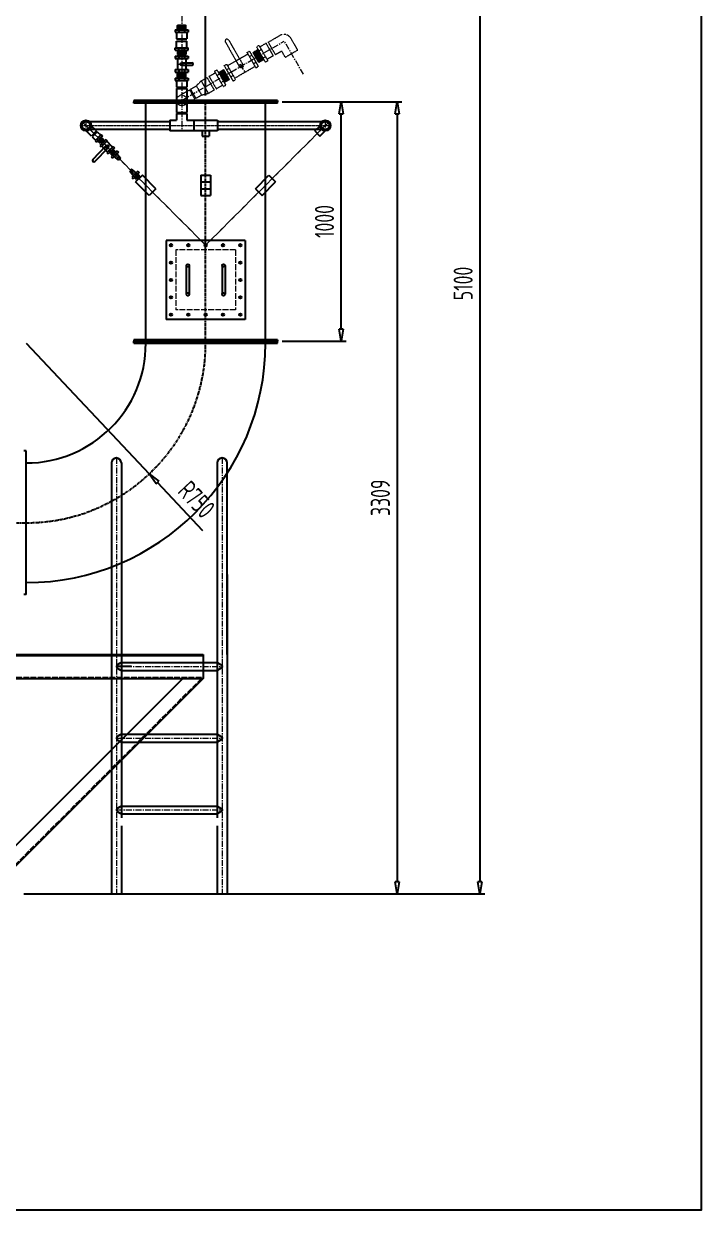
# Model space of a CAD drawing. Header units: millimetres. Extents: x -16777 to -10559, y 21952 to 33227.
# Drawn here: x -13389 to -10559, y 21952 to 26910 of the extents above; entities that cross this region are included whole.
import ezdxf

# ---------------------------------------------------------------- set-up
doc = ezdxf.new("R2010")
doc.units = ezdxf.units.MM
doc.header["$LTSCALE"] = 10
for name, pattern in [('ACAD_ISO02W100', [15, 12, -3]), ('CENTER', [2, 1.25, -0.25, 0.25, -0.25]), ('HIDDEN2', [0.1875, 0.125, -0.0625])]:
    doc.linetypes.add(name, pattern=pattern)
doc.layers.get('0').update_dxf_attribs({"linetype": 'CONTINUOUS'})
doc.layers.get('DEFPOINTS').update_dxf_attribs({"linetype": 'CONTINUOUS'})
doc.layers.add('Ivanjktp', color=3, linetype='CONTINUOUS', lineweight=25)
doc.layers.add('Ivanjktp3', color=1, linetype='CONTINUOUS', lineweight=25, plot=False)
doc.layers.add('Ivanjktp6', color=8, linetype='CENTER')
doc.layers.add('Ivanjktp8', color=5, linetype='CONTINUOUS')
doc.styles.get("Standard").update_dxf_attribs({"font": 'ISOCP.SHX', "width": 0.75})
doc.dimstyles.new('GEN-ISO', dxfattribs={"dimtxt": 5, "dimasz": 2.5, "dimexe": 1, "dimexo": 1, "dimgap": 1.5, "dimtad": 1, "dimdec": 0, "dimdsep": 46, "dimtxsty": 'Standard', "dimblk": 'OBLIQUE', "dimcen": 0, "dimclrd": 8, "dimclre": 8, "dimclrt": 3, "dimadec": 0, "dimazin": 0, "dimtp": 0.1, "dimtm": 0.1, "dimtfac": 0.71, "dimtdec": 0, "dimtmove": 0, "dimatfit": 3, "dimfxl": 1, "dimtzin": 0, "dimarcsym": 0})
doc.dimstyles.new('GEN-ISO$0', dxfattribs={"dimtxt": 4, "dimasz": 2.5, "dimexe": 1, "dimexo": 1, "dimgap": 1.5, "dimtad": 1, "dimdec": 0, "dimdsep": 46, "dimtxsty": 'Standard', "dimblk": 'OBLIQUE', "dimcen": 0, "dimclrd": 8, "dimclre": 8, "dimclrt": 3, "dimadec": 0, "dimazin": 0, "dimtp": 0.1, "dimtm": 0.1, "dimtfac": 0.71, "dimtdec": 0, "dimtmove": 0, "dimatfit": 3, "dimfxl": 1, "dimtzin": 0, "dimarcsym": 0})

# ---------------------------------------------------------------- blocks, each defined once
blk = doc.blocks.new('_ClosedBlank')
at = {"color": 0, "linetype": 'ByBlock', "lineweight": -2}
for p, q in [((-1, 0.167), (0, 0)), ((-1, 0.167), (-1, -0.167)), ((0, 0), (-1, -0.167))]:
    blk.add_line(p, q, dxfattribs=at)
blk = doc.blocks.new('*D7')
at = {"layer": 'DEFPOINTS', "color": 0, "transparency": 16777216}
for p in [(-12329.3, 26583.7, 0), (-12436.2, 23274.7, 0), (-11829.2, 23274.7)]:
    blk.add_point(p, dxfattribs=at)
at = {"layer": 'Ivanjktp', "color": 8, "lineweight": -2, "transparency": 16777216}
for p, q in [((-12309.3, 26583.7), (-11809.2, 26583.7)), ((-11829.2, 26533.7), (-11829.2, 23324.7)), ((-12416.2, 23274.7), (-11809.2, 23274.7))]:
    blk.add_line(p, q, dxfattribs=at)
at = {"layer": 'Ivanjktp', "color": 8, "lineweight": -2, "transparency": 16777216, "xscale": 50, "yscale": 50, "zscale": 50}
for p, rotation in [((-11829.2, 26583.7), 90), ((-11829.2, 23274.7), 270)]:
    blk.add_blockref('_ClosedBlank', p, dxfattribs=dict(at, rotation=rotation))
at = {"layer": 'Ivanjktp', "color": 3, "transparency": 16777216, "insert": (-11899.2, 24929.2), "char_height": 80, "attachment_point": 5, "rotation": 90}
blk.add_mtext('3309', dxfattribs=at)
blk = doc.blocks.new('*D9')
at = {"layer": 'DEFPOINTS', "color": 0, "transparency": 16777216}
for p in [(-14004.3, 28374.7, 0), (-13389.3, 23274.7, 0), (-11483.5, 23274.7)]:
    blk.add_point(p, dxfattribs=at)
at = {"layer": 'Ivanjktp', "color": 8, "lineweight": -2, "transparency": 16777216}
for p, q in [((-13984.3, 28374.7), (-11463.5, 28374.7)), ((-11483.5, 28324.7), (-11483.5, 23324.7)), ((-13369.3, 23274.7), (-11463.5, 23274.7))]:
    blk.add_line(p, q, dxfattribs=at)
at = {"layer": 'Ivanjktp', "color": 8, "lineweight": -2, "transparency": 16777216, "xscale": 50, "yscale": 50, "zscale": 50}
for p, rotation in [((-11483.5, 28374.7), 90), ((-11483.5, 23274.7), 270)]:
    blk.add_blockref('_ClosedBlank', p, dxfattribs=dict(at, rotation=rotation))
at = {"layer": 'Ivanjktp', "color": 3, "transparency": 16777216, "insert": (-11553.5, 25824.7), "char_height": 80, "attachment_point": 5, "rotation": 90}
blk.add_mtext('5100', dxfattribs=at)
blk = doc.blocks.new('*D13')
at = {"layer": 'DEFPOINTS', "color": 0, "transparency": 16777216}
for p in [(-13379.3, 25574.7, 0), (-12864.7, 25029.2, 0)]:
    blk.add_point(p, dxfattribs=at)
at = {"layer": 'Ivanjktp', "color": 8, "lineweight": -2, "transparency": 16777216}
for p, q in [((-13379.3, 25574.7), (-12864.7, 25029.2)), ((-12640.7, 24791.7), (-12830.4, 24992.8))]:
    blk.add_line(p, q, dxfattribs=at)
at = {"layer": 'Ivanjktp', "color": 8, "lineweight": -2, "transparency": 16777216, "xscale": 50, "yscale": 50, "zscale": 50, "rotation": 133.3293966683844}
blk.add_blockref('_ClosedBlank', (-12864.7, 25029.2), dxfattribs=at)
at = {"layer": 'Ivanjktp', "color": 3, "transparency": 16777216, "insert": (-12667.4, 24922.1), "char_height": 80, "attachment_point": 5, "rotation": 313.3294}
blk.add_mtext('R750', dxfattribs=at)
blk = doc.blocks.new('*D14')
at = {"layer": 'DEFPOINTS', "color": 0, "transparency": 16777216}
for p in [(-12329.3, 26583.7, 0), (-12062.8, 26583.7), (-12329.3, 25583.7, 0)]:
    blk.add_point(p, dxfattribs=at)
at = {"layer": 'Ivanjktp', "color": 8, "lineweight": -2, "transparency": 16777216}
for p, q in [((-12309.3, 26583.7), (-12042.8, 26583.7)), ((-12062.8, 25633.7), (-12062.8, 26533.7)), ((-12309.3, 25583.7), (-12042.8, 25583.7))]:
    blk.add_line(p, q, dxfattribs=at)
at = {"layer": 'Ivanjktp', "color": 8, "lineweight": -2, "transparency": 16777216, "xscale": 50, "yscale": 50, "zscale": 50}
for p, rotation in [((-12062.8, 26583.7), 90), ((-12062.8, 25583.7), 270)]:
    blk.add_blockref('_ClosedBlank', p, dxfattribs=dict(at, rotation=rotation))
at = {"layer": 'Ivanjktp', "color": 3, "transparency": 16777216, "insert": (-12132.8, 26083.7), "char_height": 80, "attachment_point": 5, "rotation": 90}
blk.add_mtext('1000', dxfattribs=at)
blk = doc.blocks.new('*D19')
at = {"layer": 'DEFPOINTS', "color": 0, "transparency": 16777216}
for p in [(-14439.3, 27109.4), (-14439.3, 26589.7, 0), (-12629.3, 26589.7, 0)]:
    blk.add_point(p, dxfattribs=at)
at = {"layer": 'Ivanjktp', "color": 8, "lineweight": -2, "transparency": 16777216}
for p, q in [((-14439.3, 26609.7), (-14439.3, 27129.4)), ((-12629.3, 26609.7), (-12629.3, 27129.4)), ((-12679.3, 27109.4), (-14389.3, 27109.4))]:
    blk.add_line(p, q, dxfattribs=at)
at = {"layer": 'Ivanjktp', "color": 8, "lineweight": -2, "transparency": 16777216, "xscale": 50, "yscale": 50, "zscale": 50, "rotation": 180}
blk.add_blockref('_ClosedBlank', (-14439.3, 27109.4), dxfattribs=at)
at = {"layer": 'Ivanjktp', "color": 8, "lineweight": -2, "transparency": 16777216, "xscale": 50, "yscale": 50, "zscale": 50}
blk.add_blockref('_ClosedBlank', (-12629.3, 27109.4), dxfattribs=at)
at = {"layer": 'Ivanjktp', "color": 3, "transparency": 16777216, "insert": (-13534.3, 27179.4), "char_height": 80, "attachment_point": 5}
blk.add_mtext('1810', dxfattribs=at)

msp = doc.modelspace()

# ---------------------------------------------------------------- linework, layer by layer
at = {"color": 54, "linetype": 'CENTER', "lineweight": 5, "ltscale": 2}
for p, q in [((-12729.3, 27624.7, 0), (-12729.3, 26462.7, 0)), ((-12729.3, 26589.7, 0), (-12300.6, 26837.2, 0)), ((-12220.6, 26698.7, 0), (-12300.6, 26837.2, 0)), ((-12746.3, 26741.2, 0), (-12712.3, 26741.2, 0)), ((-12484.8, 26740.2, 0), (-12465.8, 26707.3, 0)), ((-13129.3, 26501.7, 0), (-13129.3, 26467.7, 0)), ((-12129.3, 26501.7, 0), (-12129.3, 26467.7, 0)), ((-12128.5, 26506.7, 0), (-12127.9, 26507.4, 0)), ((-12107.3, 26485.5, 0), (-12106.7, 26486.2, 0)), ((-13030.3, 26407, 0), (-13051.5, 26385.7, 0))]:
    msp.add_line(p, q, dxfattribs=at)
at = {"color": 8}
msp.add_line((-12629.3, 26622.2), (-12629.3, 27109.4), dxfattribs=at)
at = {"color": 1}
for p, q in [((-12756.3, 26884.3, 0), (-12702.3, 26884.3, 0)), ((-12756.3, 26884.3, 0), (-12756.3, 26874.3, 0)), ((-12756.3, 26874.3, 0), (-12702.3, 26874.3, 0)), ((-12751.3, 26874.3, 0), (-12751.3, 26846.3, 0)), ((-12746.3, 26903.3, 0), (-12745.3, 26904.3, 0)), ((-12746.3, 26884.3, 0), (-12746.3, 26903.3, 0)), ((-12746.3, 26903.3, 0), (-12712.3, 26903.3, 0)), ((-12746.3, 26901.3, 0), (-12712.3, 26901.3, 0)), ((-12746.3, 26899.3, 0), (-12712.3, 26899.3, 0)), ((-12746.3, 26897.3, 0), (-12712.3, 26897.3, 0)), ((-12746.3, 26895.3, 0), (-12712.3, 26895.3, 0)), ((-12746.3, 26893.3, 0), (-12712.3, 26893.3, 0)), ((-12746.3, 26891.3, 0), (-12712.3, 26891.3, 0)), ((-12746.3, 26889.3, 0), (-12712.3, 26889.3, 0)), ((-12746.3, 26887.3, 0), (-12712.3, 26887.3, 0)), ((-12746.3, 26885.3, 0), (-12712.3, 26885.3, 0)), ((-12745.3, 26904.3, 0), (-12713.3, 26904.3, 0)), ((-12741.3, 26884.3, 0), (-12741.3, 26874.3, 0)), ((-12717.3, 26884.3, 0), (-12717.3, 26874.3, 0)), ((-12713.3, 26904.3, 0), (-12712.3, 26903.3, 0)), ((-12712.3, 26884.3, 0), (-12712.3, 26903.3, 0)), ((-12707.3, 26874.3, 0), (-12707.3, 26846.3, 0)), ((-12702.3, 26884.3, 0), (-12702.3, 26874.3, 0)), ((-12751.3, 26846.3, 0), (-12707.3, 26846.3, 0)), ((-12751.3, 26809.8, 0), (-12751.3, 26837.8, 0)), ((-12751.3, 26837.8, 0), (-12707.3, 26837.8, 0)), ((-12707.3, 26809.8, 0), (-12707.3, 26837.8, 0)), ((-12756.3, 26799.8, 0), (-12756.3, 26809.8, 0)), ((-12756.3, 26809.8, 0), (-12702.3, 26809.8, 0)), ((-12756.3, 26799.8, 0), (-12702.3, 26799.8, 0)), ((-12756.3, 26774.3, 0), (-12756.3, 26764.3, 0)), ((-12756.3, 26774.3, 0), (-12702.3, 26774.3, 0)), ((-12746.3, 26799.8, 0), (-12746.3, 26780.8, 0)), ((-12746.3, 26798.8, 0), (-12712.3, 26798.8, 0)), ((-12746.3, 26796.8, 0), (-12712.3, 26796.8, 0)), ((-12746.3, 26794.8, 0), (-12712.3, 26794.8, 0)), ((-12746.3, 26792.8, 0), (-12712.3, 26792.8, 0)), ((-12746.3, 26790.8, 0), (-12712.3, 26790.8, 0)), ((-12746.3, 26788.8, 0), (-12712.3, 26788.8, 0)), ((-12746.3, 26786.8, 0), (-12712.3, 26786.8, 0)), ((-12746.3, 26784.8, 0), (-12712.3, 26784.8, 0)), ((-12746.3, 26782.8, 0), (-12712.3, 26782.8, 0)), ((-12746.3, 26780.8, 0), (-12712.3, 26780.8, 0)), ((-12746.3, 26780.8, 0), (-12745.3, 26779.8, 0)), ((-12745.3, 26779.8, 0), (-12713.3, 26779.8, 0)), ((-12741.3, 26799.8, 0), (-12741.3, 26809.8, 0)), ((-12741.3, 26774.3, 0), (-12741.3, 26764.3, 0)), ((-12717.3, 26799.8, 0), (-12717.3, 26809.8, 0)), ((-12717.3, 26774.3, 0), (-12717.3, 26764.3, 0)), ((-12713.3, 26779.8, 0), (-12712.3, 26780.8, 0)), ((-12712.3, 26799.8, 0), (-12712.3, 26780.8, 0)), ((-12702.3, 26799.8, 0), (-12702.3, 26809.8, 0)), ((-12702.3, 26774.3, 0), (-12702.3, 26764.3, 0)), ((-12756.3, 26764.3, 0), (-12702.3, 26764.3, 0)), ((-12746.3, 26764.3, 0), (-12746.3, 26718.2, 0)), ((-12729.3, 26746.2, 0), (-12686.3, 26746.2, 0)), ((-12729.3, 26736.2, 0), (-12686.3, 26736.2, 0)), ((-12712.3, 26764.3, 0), (-12712.3, 26718.2, 0)), ((-12756.3, 26718.2, 0), (-12756.3, 26708.2, 0)), ((-12756.3, 26718.2, 0), (-12702.3, 26718.2, 0)), ((-12756.3, 26708.2, 0), (-12702.3, 26708.2, 0)), ((-12756.3, 26682.7, 0), (-12756.3, 26672.7, 0)), ((-12756.3, 26682.7, 0), (-12702.3, 26682.7, 0)), ((-12746.3, 26701.7, 0), (-12745.3, 26702.7, 0)), ((-12746.3, 26701.7, 0), (-12712.3, 26701.7, 0)), ((-12746.3, 26682.7, 0), (-12746.3, 26701.7, 0)), ((-12746.3, 26699.7, 0), (-12712.3, 26699.7, 0)), ((-12746.3, 26697.7, 0), (-12712.3, 26697.7, 0)), ((-12746.3, 26695.7, 0), (-12712.3, 26695.7, 0)), ((-12746.3, 26693.7, 0), (-12712.3, 26693.7, 0)), ((-12746.3, 26691.7, 0), (-12712.3, 26691.7, 0)), ((-12746.3, 26689.7, 0), (-12712.3, 26689.7, 0)), ((-12746.3, 26687.7, 0), (-12712.3, 26687.7, 0)), ((-12746.3, 26685.7, 0), (-12712.3, 26685.7, 0)), ((-12746.3, 26683.7, 0), (-12712.3, 26683.7, 0)), ((-12745.3, 26702.7, 0), (-12713.3, 26702.7, 0)), ((-12741.3, 26718.2, 0), (-12741.3, 26708.2, 0)), ((-12741.3, 26682.7, 0), (-12741.3, 26672.7, 0)), ((-12717.3, 26718.2, 0), (-12717.3, 26708.2, 0)), ((-12717.3, 26682.7, 0), (-12717.3, 26672.7, 0)), ((-12713.3, 26702.7, 0), (-12712.3, 26701.7, 0)), ((-12712.3, 26682.7, 0), (-12712.3, 26701.7, 0)), ((-12702.3, 26718.2, 0), (-12702.3, 26708.2, 0)), ((-12702.3, 26682.7, 0), (-12702.3, 26672.7, 0)), ((-12756.3, 26672.7, 0), (-12702.3, 26672.7, 0)), ((-12751.3, 26672.7, 0), (-12751.3, 26644.7, 0)), ((-12751.3, 26644.7, 0), (-12707.3, 26644.7, 0)), ((-12751.3, 26639.7, 0), (-12751.3, 26539.7, 0)), ((-12751.3, 26639.7, 0), (-12707.3, 26639.7, 0)), ((-12707.3, 26672.7, 0), (-12707.3, 26644.7, 0)), ((-12707.3, 26639.7, 0), (-12707.3, 26539.7, 0)), ((-12751.3, 26539.7, 0), (-12707.3, 26539.7, 0)), ((-12751.3, 26534.7, 0), (-12707.3, 26534.7, 0)), ((-12751.3, 26534.7, 0), (-12751.3, 26506.7, 0)), ((-12707.3, 26534.7, 0), (-12707.3, 26506.7, 0)), ((-13129.3, 26501.7, 0), (-12779.3, 26501.7, 0)), ((-13085.5, 26462.1, 0), (-13107.3, 26484, 0)), ((-12779.3, 26506.7, 0), (-12779.3, 26462.7, 0)), ((-12779.3, 26506.7, 0), (-12751.3, 26506.7, 0)), ((-12707.3, 26506.7, 0), (-12579.3, 26506.7, 0)), ((-12679.3, 26506.7, 0), (-12679.3, 26462.7, 0)), ((-12579.3, 26506.7, 0), (-12579.3, 26462.7, 0)), ((-12579.3, 26501.7, 0), (-12129.3, 26501.7, 0)), ((-12173.2, 26462.1, 0), (-12151.3, 26484, 0)), ((-12779.3, 26467.7, 0), (-13129.3, 26467.7, 0)), ((-13106.7, 26440.9, 0), (-13128.5, 26462.8, 0)), ((-13085.5, 26462.1, 0), (-13106.7, 26440.9, 0)), ((-13081.9, 26458.6, 0), (-13103.2, 26437.4, 0)), ((-13103.2, 26437.4, 0), (-13089, 26423.2, 0)), ((-13065.7, 26446.6, 0), (-13091.1, 26421.1, 0)), ((-13060, 26440.9, 0), (-13085.5, 26415.4, 0)), ((-13084.1, 26428.2, 0), (-13078.4, 26422.5, 0)), ((-13081.9, 26458.6, 0), (-13067.8, 26444.4, 0)), ((-13063.6, 26433.1, 0), (-13077.7, 26419, 0)), ((-13062.1, 26431.7, 0), (-13076.3, 26417.6, 0)), ((-13060.7, 26430.3, 0), (-13074.9, 26416.2, 0)), ((-13059.3, 26428.9, 0), (-13073.5, 26414.7, 0)), ((-13072.8, 26439.5, 0), (-13067.1, 26433.8, 0)), ((-13057.9, 26427.5, 0), (-13072, 26413.3, 0)), ((-13057.9, 26427.5, 0), (-13072, 26413.3, 0)), ((-13045.9, 26426.8, 0), (-13071.3, 26401.3, 0)), ((-13056.5, 26426.1, 0), (-13070.6, 26411.9, 0)), ((-13056.5, 26426.1, 0), (-13070.6, 26411.9, 0)), ((-13065.7, 26446.6, 0), (-13060, 26440.9, 0)), ((-13055.1, 26424.6, 0), (-13065.7, 26435.2, 0)), ((-13045.9, 26426.8, 0), (-13040.2, 26421.1, 0)), ((-12579.3, 26462.7, 0), (-12779.3, 26462.7, 0)), ((-12644.3, 26462.7, 0), (-12644.3, 26440.9, 0)), ((-12644.3, 26440.9, 0), (-12614.3, 26440.9, 0)), ((-12614.3, 26462.7, 0), (-12614.3, 26440.9, 0)), ((-12129.3, 26467.7, 0), (-12579.3, 26467.7, 0)), ((-12173.2, 26462.1, 0), (-12152, 26440.9, 0)), ((-12152, 26440.9, 0), (-12130.1, 26462.8, 0)), ((-13100.8, 26343.1, 0), (-13045.2, 26400.6, 0)), ((-13092.3, 26334.6, 0), (-13036.7, 26392.1, 0)), ((-13091.1, 26421.1, 0), (-13085.5, 26415.4, 0)), ((-13069.2, 26410.5, 0), (-13079.8, 26421.1, 0)), ((-13071.3, 26401.3, 0), (-13065.7, 26395.6, 0)), ((-13055.1, 26424.6, 0), (-13069.2, 26410.5, 0)), ((-13040.2, 26421.1, 0), (-13065.7, 26395.6, 0)), ((-13064.3, 26408.4, 0), (-13058.6, 26402.7, 0)), ((-13039.5, 26373.7, 0), (-13063.6, 26397.8, 0)), ((-13053, 26419.7, 0), (-13047.3, 26414, 0)), ((-13018.3, 26394.9, 0), (-13042.3, 26419, 0)), ((-13016.2, 26397.1, 0), (-13041.6, 26371.6, 0)), ((-13010.5, 26391.4, 0), (-13036, 26366, 0)), ((-13034.6, 26378.7, 0), (-13028.9, 26373, 0)), ((-13012.7, 26382.2, 0), (-13026.8, 26368.1, 0)), ((-13011.2, 26380.8, 0), (-13025.4, 26366.7, 0)), ((-13009.8, 26379.4, 0), (-13024, 26365.2, 0)), ((-12998.5, 26379.4, 0), (-13024, 26353.9, 0)), ((-13023.3, 26390, 0), (-13017.6, 26384.3, 0)), ((-13008.4, 26378, 0), (-13022.5, 26363.8, 0)), ((-13007, 26376.6, 0), (-13021.1, 26362.4, 0)), ((-13016.2, 26397.1, 0), (-13010.5, 26391.4, 0)), ((-13004.2, 26373.7, 0), (-13012.7, 26382.2, 0)), ((-12998.5, 26379.4, 0), (-12992.9, 26373.7, 0)), ((-13041.6, 26371.6, 0), (-13036, 26366, 0)), ((-13018.3, 26359.6, 0), (-13026.8, 26368.1, 0)), ((-13024, 26353.9, 0), (-13018.3, 26348.3, 0)), ((-13005.6, 26375.1, 0), (-13019.7, 26361, 0)), ((-12992.9, 26373.7, 0), (-13018.3, 26348.3, 0)), ((-13016.9, 26361, 0), (-13011.2, 26355.3, 0)), ((-12991.4, 26339.8, 0), (-13011.2, 26355.3, 0)), ((-13005.6, 26372.3, 0), (-12999.9, 26366.7, 0)), ((-12984.4, 26346.9, 0), (-12999.9, 26366.7, 0)), ((-12984.4, 26346.9, 0), (-12991.4, 26339.8, 0)), ((-12939.4, 26301.9, 0), (-12946.5, 26294.8, 0)), ((-12946.5, 26294.8, 0), (-12930.9, 26275, 0)), ((-12919.6, 26286.4, 0), (-12939.4, 26301.9, 0)), ((-12912.6, 26293.4, 0), (-12938, 26268, 0)), ((-12906.9, 26287.8, 0), (-12932.4, 26262.3, 0)), ((-12912.6, 26282.1, 0), (-12926.7, 26268, 0)), ((-12911.1, 26280.7, 0), (-12925.3, 26266.6, 0)), ((-12909.7, 26279.3, 0), (-12923.9, 26265.2, 0)), ((-12908.3, 26277.9, 0), (-12922.5, 26263.7, 0)), ((-12893.5, 26277.2, 0), (-12921.7, 26248.9, 0)), ((-12919.6, 26286.4, 0), (-12914, 26280.7, 0)), ((-12912.6, 26293.4, 0), (-12906.9, 26287.8, 0)), ((-12904.1, 26273.6, 0), (-12912.6, 26282.1, 0)), ((-12836.9, 26220.6, 0), (-12893.5, 26277.2, 0)), ((-12649.3, 26277.2, 0), (-12649.3, 26192.3, 0)), ((-12649.3, 26277.2, 0), (-12609.3, 26277.2, 0)), ((-12609.3, 26277.2, 0), (-12609.3, 26192.3, 0)), ((-12421.7, 26220.6, 0), (-12365.2, 26277.2, 0)), ((-12365.2, 26277.2, 0), (-12336.9, 26248.9, 0)), ((-12938, 26268, 0), (-12932.4, 26262.3, 0)), ((-12930.9, 26275, 0), (-12925.3, 26269.4, 0)), ((-12918.2, 26259.5, 0), (-12926.7, 26268, 0)), ((-12865.2, 26192.3, 0), (-12921.7, 26248.9, 0)), ((-12906.9, 26276.5, 0), (-12921, 26262.3, 0)), ((-12894.9, 26275.8, 0), (-12920.3, 26250.3, 0)), ((-12905.5, 26275, 0), (-12919.6, 26260.9, 0)), ((-12904.1, 26273.6, 0), (-12918.2, 26259.5, 0)), ((-12649.3, 26248.9, 0), (-12609.3, 26248.9, 0)), ((-12393.5, 26192.3, 0), (-12336.9, 26248.9, 0)), ((-12836.9, 26220.6, 0), (-12865.2, 26192.3, 0)), ((-12649.3, 26220.6, 0), (-12609.3, 26220.6, 0)), ((-12649.3, 26192.3, 0), (-12609.3, 26192.3, 0)), ((-12421.7, 26220.6, 0), (-12393.5, 26192.3, 0))]:
    msp.add_line(p, q, dxfattribs=at)
at = {"color": 253, "linetype": 'HIDDEN2', "lineweight": 15, "ltscale": 0.25}
for p, q in [((-12547, 26833.6, 0), (-12487.7, 26729.2, 0)), ((-12533.1, 26841.6, 0), (-12473.1, 26737.7, 0)), ((-12376.3, 26828.2, 0), (-12402.2, 26813.2, 0)), ((-12346.3, 26776.3, 0), (-12376.3, 26828.2, 0)), ((-12367.6, 26833.2, 0), (-12320, 26860.7, 0)), ((-12337.6, 26781.3, 0), (-12367.6, 26833.2, 0)), ((-12244.7, 26800.3, 0), (-12272.2, 26847.9, 0)), ((-12538.2, 26734.7, 0), (-12453.3, 26783.7, 0)), ((-12456.8, 26789.8, 0), (-12446.4, 26795.8, 0)), ((-12456.8, 26789.8, 0), (-12419.8, 26725.7, 0)), ((-12446.8, 26772.5, 0), (-12436.4, 26778.5, 0)), ((-12446.4, 26795.8, 0), (-12409.4, 26731.7, 0)), ((-12409.6, 26802, 0), (-12431.3, 26789.5, 0)), ((-12407.3, 26748, 0), (-12431.3, 26789.5, 0)), ((-12405.6, 26749, 0), (-12429.6, 26790.5, 0)), ((-12403.8, 26750, 0), (-12427.8, 26791.5, 0)), ((-12402.1, 26751, 0), (-12426.1, 26792.5, 0)), ((-12400.4, 26752, 0), (-12424.4, 26793.5, 0)), ((-12398.6, 26753, 0), (-12422.6, 26794.5, 0)), ((-12396.9, 26754, 0), (-12420.9, 26795.5, 0)), ((-12395.2, 26755, 0), (-12419.2, 26796.5, 0)), ((-12393.4, 26756, 0), (-12417.4, 26797.5, 0)), ((-12405.7, 26819.3, 0), (-12416.1, 26813.3, 0)), ((-12379.1, 26749.2, 0), (-12416.1, 26813.3, 0)), ((-12391.7, 26757, 0), (-12415.7, 26798.5, 0)), ((-12390, 26758, 0), (-12414, 26799.5, 0)), ((-12388.2, 26759, 0), (-12412.2, 26800.5, 0)), ((-12395.7, 26802, 0), (-12406.1, 26796, 0)), ((-12368.7, 26755.2, 0), (-12405.7, 26819.3, 0)), ((-12346.3, 26776.3, 0), (-12372.2, 26761.3, 0)), ((-12337.6, 26781.3, 0), (-12311.6, 26796.3, 0)), ((-12296.6, 26770.3, 0), (-12311.6, 26796.3, 0)), ((-12296.6, 26770.3, 0), (-12244.7, 26800.3, 0)), ((-12552.1, 26734.8, 0), (-12541.7, 26740.8, 0)), ((-12552.1, 26734.8, 0), (-12515.1, 26670.7, 0)), ((-12542.1, 26717.5, 0), (-12531.7, 26723.5, 0)), ((-12541.7, 26740.8, 0), (-12504.7, 26676.7, 0)), ((-12508.2, 26682.8, 0), (-12423.3, 26731.8, 0)), ((-12429.8, 26743, 0), (-12419.4, 26749, 0)), ((-12419.8, 26725.7, 0), (-12409.4, 26731.7, 0)), ((-12385.6, 26760.5, 0), (-12407.3, 26748, 0)), ((-12378.7, 26772.5, 0), (-12389.1, 26766.5, 0)), ((-12368.7, 26755.2, 0), (-12379.1, 26749.2, 0)), ((-12648.2, 26671.2, 0), (-12623.9, 26685.2, 0)), ((-12623.9, 26685.2, 0), (-12593.9, 26633.3, 0)), ((-12615.3, 26690.2, 0), (-12589.3, 26705.2, 0)), ((-12615.3, 26690.2, 0), (-12585.3, 26638.3, 0)), ((-12592.8, 26711.3, 0), (-12582.4, 26717.3, 0)), ((-12592.8, 26711.3, 0), (-12555.8, 26647.2, 0)), ((-12582.8, 26694, 0), (-12572.4, 26700, 0)), ((-12582.4, 26717.3, 0), (-12545.4, 26653.2, 0)), ((-12575.9, 26706, 0), (-12554.3, 26718.5, 0)), ((-12573.3, 26707.5, 0), (-12549.3, 26666, 0)), ((-12571.6, 26708.5, 0), (-12547.6, 26667, 0)), ((-12569.8, 26709.5, 0), (-12545.8, 26668, 0)), ((-12568.1, 26710.5, 0), (-12544.1, 26669, 0)), ((-12566.4, 26711.5, 0), (-12542.4, 26670, 0)), ((-12564.7, 26712.5, 0), (-12540.7, 26671, 0)), ((-12562.9, 26713.5, 0), (-12538.9, 26672, 0)), ((-12561.2, 26714.5, 0), (-12537.2, 26673, 0)), ((-12559.5, 26715.5, 0), (-12535.5, 26674, 0)), ((-12557.7, 26716.5, 0), (-12533.7, 26675, 0)), ((-12556, 26717.5, 0), (-12532, 26676, 0)), ((-12554.3, 26718.5, 0), (-12530.3, 26677, 0)), ((-12551.9, 26664.5, 0), (-12530.3, 26677, 0)), ((-12544.1, 26720.9, 0), (-12523.1, 26684.6, 0)), ((-12525.1, 26688, 0), (-12514.7, 26694, 0)), ((-12515.1, 26670.7, 0), (-12504.7, 26676.7, 0)), ((-12740.3, 26608.8, 0), (-12697, 26633.8, 0)), ((-12697, 26633.8, 0), (-12675, 26595.7, 0)), ((-12692.7, 26636.3, 0), (-12668.4, 26650.3, 0)), ((-12692.7, 26636.3, 0), (-12670.7, 26598.2, 0)), ((-12668.4, 26650.3, 0), (-12648.2, 26671.2, 0)), ((-12668.4, 26650.3, 0), (-12646.4, 26612.2, 0)), ((-12668.4, 26650.3, 0), (-12646.4, 26612.2, 0)), ((-12648.2, 26671.2, 0), (-12618.2, 26619.3, 0)), ((-12618.2, 26619.3, 0), (-12593.9, 26633.3, 0)), ((-12585.3, 26638.3, 0), (-12559.3, 26653.3, 0)), ((-12565.8, 26664.5, 0), (-12555.4, 26670.5, 0)), ((-12555.8, 26647.2, 0), (-12545.4, 26653.2, 0)), ((-12718.3, 26570.7, 0), (-12675, 26595.7, 0)), ((-12670.7, 26598.2, 0), (-12646.4, 26612.2, 0)), ((-12646.4, 26612.2, 0), (-12618.2, 26619.3, 0))]:
    msp.add_line(p, q, dxfattribs=at)
at = {"color": 54, "linetype": 'CENTER', "lineweight": 5, "ltscale": 0.1}
for p, q in [((-13146.3, 26484.7, 0), (-12112.3, 26484.7, 0)), ((-12629.3, 25984.7, 0), (-13141.3, 26496.8, 0)), ((-12629.3, 25984.7, 0), (-12117.3, 26496.8, 0))]:
    msp.add_line(p, q, dxfattribs=at)
at = {"color": 4}
msp.add_line((-13389.3, 23274.7, 0), (-12436.2, 23274.7, 0), dxfattribs=at)
at = {"color": 1}
for centre, radius in [((-12729.3, 26741.2, 0), 6), ((-12729.3, 26741.2, 0), 5), ((-13129.3, 26484.7, 0), 22), ((-13129.3, 26484.7, 0), 17), ((-12129.3, 26484.7, 0), 22), ((-12129.3, 26484.7, 0), 17), ((-13040.9, 26396.4, 0), 6)]:
    msp.add_circle(centre, radius, dxfattribs=at)
at = {"color": 253, "linetype": 'HIDDEN2', "lineweight": 15, "ltscale": 0.25}
for centre, radius in [((-12480.8, 26733.2, 0), 8), ((-12729.3, 26589.7, 0), 22)]:
    msp.add_circle(centre, radius, dxfattribs=at)
for centre, radius, end in [((-12540, 26837.6, 0), 8, 210), ((-12302.5, 26830.4, 0), 35, 120)]:
    msp.add_arc(centre, radius, 30, end, dxfattribs=at)
at = {"color": 1}
for centre, radius, start, end in [((-12686.3, 26741.2, 0), 5, 270, 90), ((-13096.5, 26338.8, 0), 6, 135, 315)]:
    msp.add_arc(centre, radius, start, end, dxfattribs=at)
at = {"layer": 'Ivanjktp3'}
msp.add_lwpolyline([(-16777.2, 29413), (-10558.6, 29413), (-10558.6, 21952.1), (-16777.2, 21952.1)], close=True, dxfattribs=at)
at = {"layer": 'Ivanjktp6'}
for p, q in [((-12629.3, 25589.7, 0), (-12629.3, 26589.7, 0)), ((-14439.3, 24824.7, 0), (-13379.3, 24824.7, 0))]:
    msp.add_line(p, q, dxfattribs=at)
msp.add_arc((-13379.3, 25574.7, 0), 750, 270, 0, dxfattribs=at)
at = {"layer": 'Ivanjktp8'}
for p, q in [((-12329.3, 26589.7, 0), (-12929.3, 26589.7, 0)), ((-12929.3, 26589.7, 0), (-12929.3, 26583.7, 0)), ((-12929.3, 26577.7, 0), (-12929.3, 26583.7, 0)), ((-12329.3, 26583.7, 0), (-12929.3, 26583.7, 0)), ((-12329.3, 26583.7, 0), (-12929.3, 26583.7, 0)), ((-12329.3, 26577.7, 0), (-12929.3, 26577.7, 0)), ((-12879.3, 25589.7, 0), (-12879.3, 26577.7, 0)), ((-12379.3, 25589.7, 0), (-12379.3, 26577.7, 0)), ((-12329.3, 26589.7, 0), (-12329.3, 26583.7, 0)), ((-12329.3, 26577.7, 0), (-12329.3, 26583.7, 0)), ((-12794.3, 26004.7, 0), (-12794.3, 25674.7, 0)), ((-12464.3, 26004.7, 0), (-12794.3, 26004.7, 0)), ((-12464.3, 26004.7, 0), (-12464.3, 25674.7, 0)), ((-12710.3, 25899.7, 0), (-12710.3, 25779.7, 0)), ((-12698.3, 25899.7, 0), (-12698.3, 25779.7, 0)), ((-12560.3, 25899.7, 0), (-12560.3, 25779.7, 0)), ((-12548.3, 25899.7, 0), (-12548.3, 25779.7, 0)), ((-12464.3, 25674.7, 0), (-12794.3, 25674.7, 0)), ((-12929.3, 25589.7, 0), (-12929.3, 25583.7, 0)), ((-12329.3, 25589.7, 0), (-12929.3, 25589.7, 0)), ((-12929.3, 25589.7, 0), (-12929.3, 25583.7, 0)), ((-12329.3, 25589.7, 0), (-12929.3, 25589.7, 0)), ((-12929.3, 25574.7, 0), (-12929.3, 25583.7, 0)), ((-12929.3, 25583.7, 0), (-12329.3, 25583.7, 0)), ((-12329.3, 25583.7, 0), (-12929.3, 25583.7, 0)), ((-12329.3, 25583.7, 0), (-12929.3, 25583.7, 0)), ((-12929.3, 25574.7, 0), (-12929.3, 25583.7, 0)), ((-12929.3, 25583.7, 0), (-12329.3, 25583.7, 0)), ((-12329.3, 25583.7, 0), (-12929.3, 25583.7, 0)), ((-12329.3, 25583.7, 0), (-12929.3, 25583.7, 0)), ((-12329.3, 25589.7, 0), (-12329.3, 25583.7, 0)), ((-12329.3, 25589.7, 0), (-12329.3, 25583.7, 0)), ((-12329.3, 25574.7, 0), (-12329.3, 25583.7, 0)), ((-12329.3, 25574.7, 0), (-12329.3, 25583.7, 0)), ((-12929.3, 25580.7, 0), (-12329.3, 25580.7, 0)), ((-12929.3, 25580.7, 0), (-12329.3, 25580.7, 0)), ((-12929.3, 25574.7, 0), (-12329.3, 25574.7, 0)), ((-12879.3, 25574.7, 0), (-12379.3, 25574.7, 0)), ((-13379.3, 25124.7, 0), (-13389.3, 25124.7, 0)), ((-13379.3, 24524.7, 0), (-13379.3, 25124.7, 0)), ((-13023.3, 25074.7, 0), (-13023.3, 23274.7, 0)), ((-12981.3, 25074.7, 0), (-12981.3, 23591.2, 0)), ((-12581.3, 25074.7, 0), (-12581.3, 23591.2, 0)), ((-12539.3, 24274.7, 0), (-12539.3, 25074.7, 0)), ((-12539.3, 24608.9, 0), (-12539.3, 23274.7, 0)), ((-13379.3, 24524.7, 0), (-13389.3, 24524.7, 0)), ((-13439.3, 24274.7, 0), (-12639.3, 24274.7, 0)), ((-13439.3, 24269.7, 0), (-12639.3, 24269.7, 0)), ((-12639.3, 24274.7, 0), (-12639.3, 24174.7, 0)), ((-12939.3, 24224.7, 0), (-13002.3, 24224.7, 0)), ((-12981.3, 24241.2, 0), (-12581.3, 24241.2, 0)), ((-12981.3, 24208.2, 0), (-12581.3, 24208.2, 0)), ((-13510.8, 24174.7, 0), (-12639.3, 24174.7, 0)), ((-12639.3, 24174.7, 0), (-13439.3, 23374.7, 0)), ((-12724.2, 24174.7, 0), (-13439.3, 23459.6, 0)), ((-12981.3, 23941.2, 0), (-12581.3, 23941.2, 0)), ((-12981.3, 23908.2, 0), (-12581.3, 23908.2, 0)), ((-12981.3, 23641.2, 0), (-12581.3, 23641.2, 0)), ((-12981.3, 23608.2, 0), (-12581.3, 23608.2, 0)), ((-12981.3, 23558.2, 0), (-12981.3, 23274.7, 0)), ((-12581.3, 23558.2, 0), (-12581.3, 23274.7, 0))]:
    msp.add_line(p, q, dxfattribs=at)
at = {"layer": 'Ivanjktp8', "linetype": 'CENTER', "lineweight": 5, "ltscale": 2}
for p, q in [((-12769.3, 25984.7, 0), (-12779.3, 25984.7, 0)), ((-12774.3, 25989.7, 0), (-12774.3, 25979.7, 0)), ((-12696.8, 25984.7, 0), (-12706.8, 25984.7, 0)), ((-12701.8, 25989.7, 0), (-12701.8, 25979.7, 0)), ((-12624.3, 25984.7, 0), (-12634.3, 25984.7, 0)), ((-12551.8, 25984.7, 0), (-12561.8, 25984.7, 0)), ((-12556.8, 25989.7, 0), (-12556.8, 25979.7, 0)), ((-12479.3, 25984.7, 0), (-12489.3, 25984.7, 0)), ((-12484.3, 25989.7, 0), (-12484.3, 25979.7, 0)), ((-12779.3, 25912.2, 0), (-12769.3, 25912.2, 0)), ((-12774.3, 25917.2, 0), (-12774.3, 25907.2, 0)), ((-12489.3, 25912.2, 0), (-12479.3, 25912.2, 0)), ((-12484.3, 25917.2, 0), (-12484.3, 25907.2, 0)), ((-12779.3, 25839.7, 0), (-12769.3, 25839.7, 0)), ((-12774.3, 25844.7, 0), (-12774.3, 25834.7, 0)), ((-12489.3, 25839.7, 0), (-12479.3, 25839.7, 0)), ((-12484.3, 25844.7, 0), (-12484.3, 25834.7, 0)), ((-12779.3, 25767.2, 0), (-12769.3, 25767.2, 0)), ((-12774.3, 25772.2, 0), (-12774.3, 25762.2, 0)), ((-12489.3, 25767.2, 0), (-12479.3, 25767.2, 0)), ((-12484.3, 25772.2, 0), (-12484.3, 25762.2, 0)), ((-12769.3, 25694.7, 0), (-12779.3, 25694.7, 0)), ((-12774.3, 25699.7, 0), (-12774.3, 25689.7, 0)), ((-12696.8, 25694.7, 0), (-12706.8, 25694.7, 0)), ((-12701.8, 25699.7, 0), (-12701.8, 25689.7, 0)), ((-12624.3, 25694.7, 0), (-12634.3, 25694.7, 0)), ((-12551.8, 25694.7, 0), (-12561.8, 25694.7, 0)), ((-12556.8, 25699.7, 0), (-12556.8, 25689.7, 0)), ((-12479.3, 25694.7, 0), (-12489.3, 25694.7, 0)), ((-12484.3, 25699.7, 0), (-12484.3, 25689.7, 0)), ((-13002.3, 25095.7, 0), (-13002.3, 23274.7, 0)), ((-12560.3, 25095.7, 0), (-12560.3, 23274.7, 0)), ((-13002.3, 24224.7, 0), (-12560.3, 24224.7, 0)), ((-13002.3, 23924.7, 0), (-12560.3, 23924.7, 0)), ((-13002.3, 23624.7, 0), (-12560.3, 23624.7, 0))]:
    msp.add_line(p, q, dxfattribs=at)
at = {"layer": 'Ivanjktp8', "linetype": 'ACAD_ISO02W100', "lineweight": 15, "ltscale": 0.2}
for p, q in [((-12754.3, 25964.7, 0), (-12754.3, 25714.7, 0)), ((-12504.3, 25964.7, 0), (-12754.3, 25964.7, 0)), ((-12504.3, 25964.7, 0), (-12504.3, 25714.7, 0)), ((-12504.3, 25714.7, 0), (-12754.3, 25714.7, 0)), ((-13510.8, 24179.7, 0), (-12639.3, 24179.7, 0)), ((-12646.4, 24174.7, 0), (-13439.3, 23381.8, 0))]:
    msp.add_line(p, q, dxfattribs=at)
at = {"layer": 'Ivanjktp8'}
for centre, radius in [((-12774.3, 25984.7, 0), 5), ((-12701.8, 25984.7, 0), 5), ((-12629.3, 25984.7, 0), 5), ((-12556.8, 25984.7, 0), 5), ((-12484.3, 25984.7, 0), 5), ((-12774.3, 25912.2, 0), 5), ((-12704.3, 25899.7, 0), 6), ((-12554.3, 25899.7, 0), 6), ((-12484.3, 25912.2, 0), 5), ((-12774.3, 25839.7, 0), 5), ((-12484.3, 25839.7, 0), 5), ((-12704.3, 25779.7, 0), 6), ((-12554.3, 25779.7, 0), 6), ((-12774.3, 25767.2, 0), 5), ((-12484.3, 25767.2, 0), 5), ((-12774.3, 25694.7, 0), 5), ((-12701.8, 25694.7, 0), 5), ((-12629.3, 25694.7, 0), 5), ((-12556.8, 25694.7, 0), 5), ((-12484.3, 25694.7, 0), 5)]:
    msp.add_circle(centre, radius, dxfattribs=at)
for centre, radius, start, end in [((-13379.3, 25574.7, 0), 1000, 270, 0), ((-13379.3, 25574.7, 0), 500, 270, 0), ((-13002.3, 25074.7, 0), 21, 0, 180), ((-12560.3, 25074.7, 0), 21, 0, 180)]:
    msp.add_arc(centre, radius, start, end, dxfattribs=at)
for points in [[(-12981.3, 24241.2, 0), (-13002.3, 24224.7, 0), (-12981.3, 24208.2, 0)], [(-12581.3, 24241.2, 0), (-12560.3, 24224.7, 0), (-12581.3, 24208.2, 0)], [(-12981.3, 23941.2, 0), (-13002.3, 23924.7, 0), (-12981.3, 23908.2, 0)], [(-12581.3, 23941.2, 0), (-12560.3, 23924.7, 0), (-12581.3, 23908.2, 0)], [(-12981.3, 23641.2, 0), (-13002.3, 23624.7, 0), (-12981.3, 23608.2, 0)], [(-12581.3, 23641.2, 0), (-12560.3, 23624.7, 0), (-12581.3, 23608.2, 0)]]:
    msp.add_spline(points, degree=3, dxfattribs=at)

# ---------------------------------------------------------------- dimensions: what is measured, and where the dimension line sits
at = {"layer": 'Ivanjktp'}
for base, p1, p2, picture, middle in [((-11483.5, 23274.7), (-14004.3, 28374.7, 0), (-13389.3, 23274.7, 0), '*D9', (-11553.5, 25824.7)), ((-11829.2, 23274.7), (-12329.3, 26583.7, 0), (-12436.2, 23274.7, 0), '*D7', (-11899.2, 24929.2)), ((-12062.8, 26583.7), (-12329.3, 25583.7, 0), (-12329.3, 26583.7, 0), '*D14', (-12132.8, 26083.7))]:
    dim = msp.add_linear_dim(base=base, p1=p1, p2=p2, angle=90, dimstyle='GEN-ISO$0', override={"dimscale": 20, "dimblk": 'ClosedBlank', "dimcen": 10, "dimfxl": 50, "dimarcsym": 1}, dxfattribs=at)
    dim.commit()
    dim.dimension.update_dxf_attribs({"geometry": picture, "text_midpoint": middle})
dim = msp.add_linear_dim(base=(-14439.3, 27109.4), p1=(-12629.3, 26589.7, 0), p2=(-14439.3, 26589.7, 0), dimstyle='GEN-ISO$0', override={"dimscale": 20, "dimblk": 'ClosedBlank', "dimcen": 10, "dimfxl": 50, "dimarcsym": 1}, dxfattribs=at)
dim.commit()
dim.dimension.update_dxf_attribs({"geometry": '*D19', "text_midpoint": (-13534.3, 27179.4)})
dim = msp.add_radius_dim(center=(-13379.3, 25574.7, 0), mpoint=(-12864.7, 25029.2, 0), dimstyle='GEN-ISO', override={"dimscale": 20, "dimtxt": 4, "dimblk": 'ClosedBlank', "dimcen": 10, "dimfxl": 50, "dimarcsym": 1}, dxfattribs=at)
dim.commit()
dim.dimension.update_dxf_attribs({"geometry": '*D13', "text_midpoint": (-12667.4, 24922.1)})

doc.saveas('drawing.dxf')
